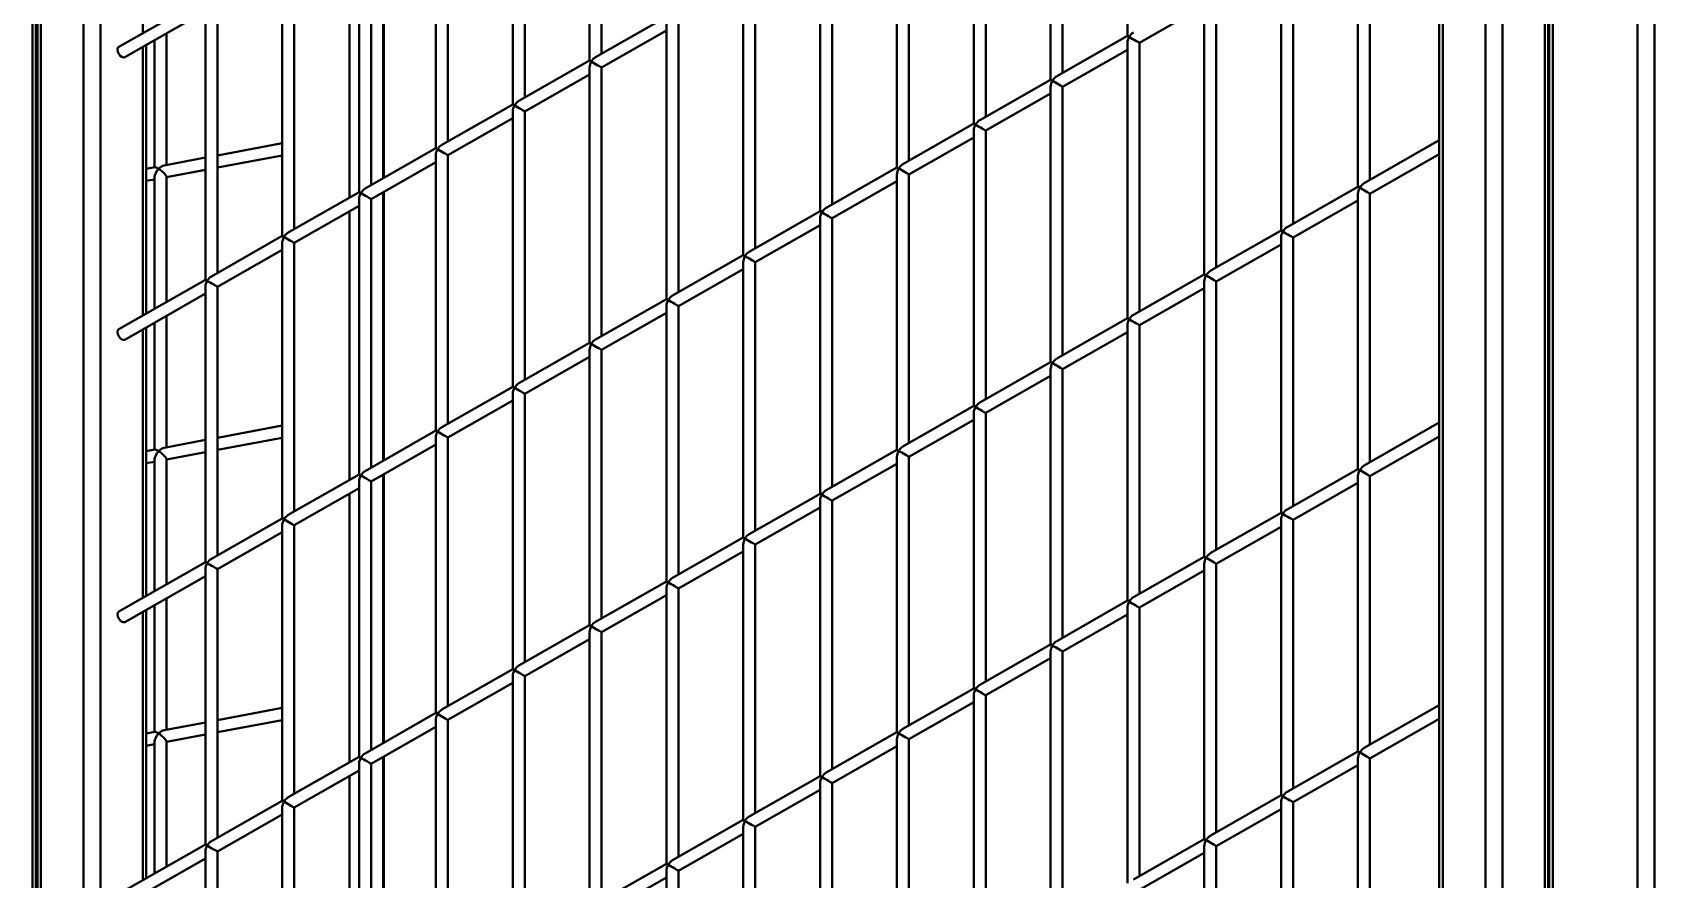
# Model space of a CAD drawing. Header units: millimetres. Extents: x 0 to 297, y 0 to 210.
# Drawn here: x 226.9 to 233.65, y 87.21 to 90.74 of the extents above; entities that cross this region are included whole.
import ezdxf

# ---------------------------------------------------------------- set-up
doc = ezdxf.new("R2010")
doc.units = ezdxf.units.MM
doc.layers.add('轮廓实线层', color=7, linetype='Continuous', lineweight=40)

msp = doc.modelspace()

# ---------------------------------------------------------------- linework, layer by layer
at = {"layer": '轮廓实线层', "color": 7, "linetype": 'Continuous', "lineweight": 40}
for p, q in [((226.9194, 96.7092), (226.9194, 82.035)), ((226.9343, 96.7007), (226.9343, 82.0846)), ((227.1121, 82.3902), (227.1121, 96.598)), ((226.9132, 83.4203), (226.9132, 95.0289)), ((232.7583, 94.2612), (232.7583, 85.6291)), ((233.2119, 87.0496), (233.2119, 92.7712)), ((233.216, 92.7688), (233.216, 85.1593)), ((231.4595, 91.8734), (231.4595, 90.7266)), ((229.2192, 91.7708), (229.2192, 90.6241)), ((229.2692, 90.6526), (229.2692, 91.7708)), ((231.1394, 91.6908), (231.1394, 90.544)), ((231.1894, 90.5725), (231.1894, 91.6908)), ((228.8992, 91.5882), (228.8992, 90.4414)), ((228.9492, 90.47), (228.9492, 91.5882)), ((230.8194, 91.5081), (230.8194, 90.3614)), ((230.8694, 90.3899), (230.8694, 91.5081)), ((228.5791, 91.4056), (228.5791, 90.2588)), ((228.6291, 90.2873), (228.6291, 91.4056)), ((230.4994, 91.3255), (230.4994, 90.1787)), ((230.5494, 90.2073), (230.5494, 91.3255)), ((228.2591, 91.223), (228.2591, 90.0762)), ((228.3091, 90.1047), (228.3091, 91.223)), ((228.3626, 90.1352), (228.3626, 91.2535)), ((232.4196, 91.2454), (232.4196, 90.0987)), ((232.4696, 90.1272), (232.4696, 91.2454)), ((230.1793, 91.1429), (230.1793, 89.9961)), ((230.2293, 90.0246), (230.2293, 91.1429)), ((227.9391, 91.0403), (227.9391, 89.8936)), ((227.9891, 89.9221), (227.9891, 91.0403)), ((232.0995, 91.0628), (232.0995, 89.916)), ((232.1495, 89.9446), (232.1495, 91.0628)), ((229.8593, 90.9603), (229.8593, 89.8135)), ((229.9093, 89.842), (229.9093, 90.9603)), ((227.619, 90.8867), (227.2583, 90.6809)), ((231.7795, 90.8802), (231.7795, 89.7334)), ((231.8295, 89.7619), (231.8295, 90.8802)), ((227.2831, 90.6375), (227.619, 90.8292)), ((227.619, 90.8577), (227.619, 89.7109)), ((227.669, 89.7395), (227.669, 90.8577)), ((229.5393, 90.8067), (229.2444, 90.6384)), ((231.5095, 90.6976), (231.7795, 90.8517)), ((227.4573, 90.1893), (227.4573, 90.7369)), ((229.2692, 90.595), (229.5393, 90.7491)), ((229.5393, 90.7776), (229.5393, 89.6309)), ((229.5893, 89.6594), (229.5893, 90.7776)), ((227.373, 89.5705), (227.373, 90.6888)), ((227.4073, 90.7084), (227.4073, 90.1799)), ((231.4595, 90.7266), (231.1647, 90.5584)), ((231.1894, 90.5149), (231.4595, 90.669)), ((231.4595, 90.6976), (231.4595, 89.5508)), ((231.5095, 89.5793), (231.5095, 90.6976)), ((229.2192, 90.6241), (228.9244, 90.4558)), ((228.9492, 90.4124), (229.2192, 90.5665)), ((229.2192, 90.595), (229.2192, 89.4482)), ((229.2692, 89.4768), (229.2692, 90.595)), ((231.1394, 90.544), (230.8446, 90.3757)), ((230.8694, 90.3323), (231.1394, 90.4864)), ((231.1394, 90.5149), (231.1394, 89.3682)), ((231.1894, 89.3967), (231.1894, 90.5149)), ((228.8992, 90.4414), (228.6044, 90.2732)), ((228.8992, 90.4124), (228.8992, 89.2656)), ((228.9492, 89.2941), (228.9492, 90.4124)), ((228.6291, 90.2298), (228.8992, 90.3839)), ((230.8194, 90.3614), (230.5246, 90.1931)), ((230.8194, 90.3323), (230.8194, 89.1855)), ((230.8694, 89.2141), (230.8694, 90.3323)), ((227.9391, 90.2798), (227.669, 90.2291)), ((230.5494, 90.1497), (230.8194, 90.3038)), ((232.7583, 90.292), (232.4448, 90.1131)), ((227.619, 90.2197), (227.4468, 90.1873)), ((227.669, 90.1782), (227.9391, 90.2289)), ((228.5791, 90.2588), (228.2843, 90.0906)), ((228.3091, 90.0471), (228.5791, 90.2012)), ((228.5791, 90.2298), (228.5791, 89.083)), ((228.6291, 89.1115), (228.6291, 90.2298)), ((232.4696, 90.0696), (232.7583, 90.2344)), ((227.4086, 90.1802), (227.373, 90.1735)), ((227.373, 90.1226), (227.4073, 90.129)), ((227.4073, 90.1398), (227.4073, 89.5901)), ((227.4573, 90.1384), (227.619, 90.1688)), ((227.4573, 89.6187), (227.4573, 90.1398)), ((230.4994, 90.1787), (230.2045, 90.0105)), ((230.4994, 90.1497), (230.4994, 89.0029)), ((230.5494, 89.0314), (230.5494, 90.1497)), ((226.9194, 90.0883), (226.9132, 90.0871)), ((228.2591, 90.0762), (227.9643, 89.9079)), ((228.3626, 88.9594), (228.3626, 90.0776)), ((230.2293, 89.9671), (230.4994, 90.1212)), ((232.4196, 90.0987), (232.1248, 89.9304)), ((232.4196, 90.0696), (232.4196, 88.9228)), ((232.4696, 88.9514), (232.4696, 90.0696)), ((226.9132, 90.0362), (226.9194, 90.0374)), ((227.9891, 89.8645), (228.2591, 90.0186)), ((228.2591, 90.0471), (228.2591, 88.9004)), ((228.3091, 88.9289), (228.3091, 90.0471)), ((230.1793, 89.9961), (229.8845, 89.8279)), ((232.1495, 89.887), (232.4196, 90.0411)), ((229.9093, 89.7844), (230.1793, 89.9385)), ((230.1793, 89.9671), (230.1793, 88.8203)), ((230.2293, 88.8488), (230.2293, 89.9671)), ((227.9391, 89.8936), (227.6443, 89.7253)), ((227.9391, 89.8645), (227.9391, 88.7177)), ((227.9891, 88.7463), (227.9891, 89.8645)), ((232.0995, 89.916), (231.8047, 89.7478)), ((231.8295, 89.7044), (232.0995, 89.8585)), ((232.0995, 89.887), (232.0995, 88.7402)), ((232.1495, 88.7687), (232.1495, 89.887)), ((227.669, 89.6819), (227.9391, 89.836)), ((229.8593, 89.8135), (229.5645, 89.6452)), ((229.5893, 89.6018), (229.8593, 89.7559)), ((229.8593, 89.7844), (229.8593, 88.6377)), ((229.9093, 88.6662), (229.9093, 89.7844)), ((231.7795, 89.7334), (231.4847, 89.5652)), ((227.619, 89.7109), (227.2583, 89.5051)), ((227.619, 89.6819), (227.619, 88.5351)), ((227.669, 88.5636), (227.669, 89.6819)), ((231.5095, 89.5218), (231.7795, 89.6758)), ((231.7795, 89.7044), (231.7795, 88.5576)), ((231.8295, 88.5861), (231.8295, 89.7044)), ((227.2831, 89.4616), (227.619, 89.6534)), ((229.5393, 89.6309), (229.2444, 89.4626)), ((229.5393, 89.6018), (229.5393, 88.455)), ((229.5893, 88.4836), (229.5893, 89.6018)), ((227.4073, 89.5326), (227.4073, 89.0041)), ((227.4573, 89.0135), (227.4573, 89.5611)), ((229.2692, 89.4192), (229.5393, 89.5733)), ((231.4595, 89.5508), (231.1647, 89.3826)), ((231.4595, 89.5218), (231.4595, 88.375)), ((231.5095, 88.4035), (231.5095, 89.5218)), ((227.373, 88.3947), (227.373, 89.5129)), ((231.1894, 89.3391), (231.4595, 89.4932)), ((229.2192, 89.4482), (228.9244, 89.28)), ((228.9492, 89.2366), (229.2192, 89.3907)), ((229.2192, 89.4192), (229.2192, 88.2724)), ((229.2692, 88.3009), (229.2692, 89.4192)), ((231.1394, 89.3682), (230.8446, 89.1999)), ((231.1394, 89.3391), (231.1394, 88.1923)), ((231.1894, 88.2209), (231.1894, 89.3391)), ((228.8992, 89.2656), (228.6044, 89.0974)), ((230.8694, 89.1565), (231.1394, 89.3106)), ((228.6291, 89.0539), (228.8992, 89.208)), ((228.8992, 89.2366), (228.8992, 88.0898)), ((228.9492, 88.1183), (228.9492, 89.2366)), ((230.8194, 89.1855), (230.5246, 89.0173)), ((230.5494, 88.9739), (230.8194, 89.128)), ((230.8194, 89.1565), (230.8194, 88.0097)), ((230.8694, 88.0383), (230.8694, 89.1565)), ((232.7583, 89.1161), (232.4448, 88.9372)), ((227.9391, 89.104), (227.669, 89.0533)), ((227.669, 89.0024), (227.9391, 89.0531)), ((228.5791, 89.083), (228.2843, 88.9147)), ((228.5791, 89.0539), (228.5791, 87.9072)), ((228.6291, 87.9357), (228.6291, 89.0539)), ((232.4696, 88.8938), (232.7583, 89.0586)), ((227.4086, 89.0043), (227.373, 88.9976)), ((227.619, 89.0439), (227.4468, 89.0115)), ((227.4573, 88.9626), (227.619, 88.993)), ((228.3091, 88.8713), (228.5791, 89.0254)), ((230.4994, 89.0029), (230.2045, 88.8347)), ((226.9194, 88.9124), (226.9132, 88.9113)), ((227.373, 88.9468), (227.4073, 88.9532)), ((227.4073, 88.964), (227.4073, 88.4143)), ((227.4573, 88.4428), (227.4573, 88.964)), ((230.2293, 88.7913), (230.4994, 88.9453)), ((230.4994, 88.9739), (230.4994, 87.8271)), ((230.5494, 87.8556), (230.5494, 88.9739)), ((232.4196, 88.9228), (232.1248, 88.7546)), ((226.9132, 88.8604), (226.9194, 88.8616)), ((228.2591, 88.9004), (227.9643, 88.7321)), ((228.2591, 88.8713), (228.2591, 87.7245)), ((228.3091, 87.7531), (228.3091, 88.8713)), ((228.3626, 87.7836), (228.3626, 88.9018)), ((232.1495, 88.7112), (232.4196, 88.8653)), ((232.4196, 88.8938), (232.4196, 87.747)), ((232.4696, 87.7756), (232.4696, 88.8938)), ((227.9891, 88.6887), (228.2591, 88.8428)), ((230.1793, 88.8203), (229.8845, 88.6521)), ((230.1793, 88.7913), (230.1793, 87.6445)), ((230.2293, 87.673), (230.2293, 88.7913)), ((227.9391, 88.7177), (227.6443, 88.5495)), ((229.9093, 88.6086), (230.1793, 88.7627)), ((232.0995, 88.7402), (231.8047, 88.572)), ((232.0995, 88.7112), (232.0995, 87.5644)), ((232.1495, 87.5929), (232.1495, 88.7112)), ((227.669, 88.5061), (227.9391, 88.6602)), ((227.9391, 88.6887), (227.9391, 87.5419)), ((227.9891, 87.5704), (227.9891, 88.6887)), ((231.8295, 88.5286), (232.0995, 88.6826)), ((229.8593, 88.6377), (229.5645, 88.4694)), ((229.5893, 88.426), (229.8593, 88.5801)), ((229.8593, 88.6086), (229.8593, 87.4618)), ((229.9093, 87.4904), (229.9093, 88.6086)), ((227.619, 88.5351), (227.2583, 88.3292)), ((227.619, 88.5061), (227.619, 87.3593)), ((227.669, 87.3878), (227.669, 88.5061)), ((231.7795, 88.5576), (231.4847, 88.3894)), ((231.7795, 88.5286), (231.7795, 87.3818)), ((231.8295, 87.4103), (231.8295, 88.5286)), ((227.2831, 88.2858), (227.619, 88.4775)), ((229.5393, 88.455), (229.2444, 88.2868)), ((231.5095, 88.3459), (231.7795, 88.5)), ((227.4573, 87.8377), (227.4573, 88.3853)), ((229.2692, 88.2434), (229.5393, 88.3975)), ((229.5393, 88.426), (229.5393, 87.2792)), ((229.5893, 87.3078), (229.5893, 88.426)), ((231.4595, 88.375), (231.1647, 88.2067)), ((227.373, 87.2189), (227.373, 88.3371)), ((227.4073, 88.3567), (227.4073, 87.8283)), ((231.1894, 88.1633), (231.4595, 88.3174)), ((231.4595, 88.3459), (231.4595, 87.1991)), ((231.5095, 87.2277), (231.5095, 88.3459)), ((229.2192, 88.2724), (228.9244, 88.1042)), ((229.2192, 88.2434), (229.2192, 87.0966)), ((229.2692, 87.1251), (229.2692, 88.2434)), ((228.9492, 88.0608), (229.2192, 88.2148)), ((231.1394, 88.1923), (230.8446, 88.0241)), ((230.8694, 87.9807), (231.1394, 88.1348)), ((231.1394, 88.1633), (231.1394, 87.0165)), ((231.1894, 87.0451), (231.1894, 88.1633)), ((228.8992, 88.0898), (228.6044, 87.9216)), ((228.6291, 87.8781), (228.8992, 88.0322)), ((228.8992, 88.0608), (228.8992, 86.914)), ((228.9492, 86.9425), (228.9492, 88.0608)), ((230.8194, 88.0097), (230.5246, 87.8415)), ((230.8194, 87.9807), (230.8194, 86.8339)), ((230.8694, 86.8624), (230.8694, 87.9807)), ((227.9391, 87.9282), (227.669, 87.8774)), ((228.5791, 87.9072), (228.2843, 87.7389)), ((230.5494, 87.7981), (230.8194, 87.9522)), ((232.7583, 87.9403), (232.4448, 87.7614)), ((227.619, 87.8681), (227.4468, 87.8357)), ((227.669, 87.8266), (227.9391, 87.8773)), ((228.3091, 87.6955), (228.5791, 87.8496)), ((228.5791, 87.8781), (228.5791, 86.7313)), ((228.6291, 86.7599), (228.6291, 87.8781)), ((232.4696, 87.718), (232.7583, 87.8827)), ((227.4086, 87.8285), (227.373, 87.8218)), ((227.373, 87.771), (227.4073, 87.7774)), ((227.4073, 87.7881), (227.4073, 87.2385)), ((227.4573, 87.7868), (227.619, 87.8172)), ((227.4573, 87.267), (227.4573, 87.7881)), ((230.4994, 87.8271), (230.2045, 87.6589)), ((230.2293, 87.6154), (230.4994, 87.7695)), ((230.4994, 87.7981), (230.4994, 86.6513)), ((230.5494, 86.6798), (230.5494, 87.7981)), ((226.9194, 87.7366), (226.9132, 87.7355)), ((228.2591, 87.7245), (227.9643, 87.5563)), ((228.2591, 87.6955), (228.2591, 86.5487)), ((228.3091, 86.5773), (228.3091, 87.6955)), ((228.3626, 86.6078), (228.3626, 87.726)), ((232.4196, 87.747), (232.1248, 87.5788)), ((232.4196, 87.718), (232.4196, 86.5712)), ((232.4696, 86.5997), (232.4696, 87.718)), ((226.9132, 87.6846), (226.9194, 87.6858)), ((227.9891, 87.5129), (228.2591, 87.667)), ((230.1793, 87.6445), (229.8845, 87.4762)), ((232.1495, 87.5354), (232.4196, 87.6895)), ((229.9093, 87.4328), (230.1793, 87.5869)), ((230.1793, 87.6154), (230.1793, 86.4687)), ((230.2293, 86.4972), (230.2293, 87.6154)), ((232.0995, 87.5644), (231.8047, 87.3962)), ((227.9391, 87.5419), (227.6443, 87.3737)), ((227.9391, 87.5129), (227.9391, 86.3661)), ((227.9891, 86.3946), (227.9891, 87.5129)), ((231.8295, 87.3527), (232.0995, 87.5068)), ((232.0995, 87.5354), (232.0995, 86.3886)), ((232.1495, 86.4171), (232.1495, 87.5354)), ((227.669, 87.3303), (227.9391, 87.4843)), ((229.8593, 87.4618), (229.5645, 87.2936)), ((229.8593, 87.4328), (229.8593, 86.286)), ((229.9093, 86.3146), (229.9093, 87.4328)), ((227.619, 87.3593), (227.2583, 87.1534)), ((229.5893, 87.2502), (229.8593, 87.4043)), ((231.7795, 87.3818), (231.4847, 87.2135)), ((227.2831, 87.11), (227.619, 87.3017)), ((227.619, 87.3303), (227.619, 86.1835)), ((227.669, 86.212), (227.669, 87.3303)), ((231.5095, 87.1701), (231.7795, 87.3242)), ((231.7795, 87.3527), (231.7795, 86.206)), ((231.8295, 86.2345), (231.8295, 87.3527)), ((229.5393, 87.2792), (229.2444, 87.111)), ((229.2692, 87.0676), (229.5393, 87.2217)), ((229.5393, 87.2502), (229.5393, 86.1034)), ((229.5893, 86.1319), (229.5893, 87.2502))]:
    msp.add_line(p, q, dxfattribs=at)
at = {"layer": '轮廓实线层', "color": 8, "linetype": 'Continuous', "lineweight": 40}
for p, q in [((227.1828, 96.5569), (227.1828, 82.4475)), ((226.8988, 83.4121), (226.8988, 95.0271)), ((232.7732, 93.0244), (232.7732, 85.6206)), ((232.951, 85.5179), (232.951, 92.9218)), ((233.0217, 92.8809), (233.0217, 85.4769)), ((233.1974, 87.0449), (233.1974, 92.7795)), ((233.2307, 92.7603), (233.2307, 85.1677)), ((233.5842, 85.3718), (233.5842, 92.5562)), ((233.6549, 92.5562), (233.6549, 85.3718)), ((227.3585, 90.7381), (227.3585, 91.8563)), ((228.3601, 90.1338), (228.3601, 91.2521)), ((228.2197, 90.0537), (228.2197, 91.172)), ((227.3585, 89.5623), (227.3585, 90.6805)), ((228.3601, 88.958), (228.3601, 90.0762)), ((228.2197, 88.8779), (228.2197, 89.9961)), ((227.3585, 88.3865), (227.3585, 89.5047)), ((228.3601, 87.7822), (228.3601, 88.9004)), ((228.2197, 87.7021), (228.2197, 88.8203)), ((227.3585, 87.2106), (227.3585, 88.3289)), ((228.3601, 86.6064), (228.3601, 87.7246)), ((228.2197, 86.5263), (228.2197, 87.6445))]:
    msp.add_line(p, q, dxfattribs=at)
at = {"layer": '轮廓实线层', "color": 7, "linetype": 'Continuous', "lineweight": 40, "flags": 128}
for points in [[(227.2583, 90.6809), (227.2582, 90.6809), (227.2544, 90.6765), (227.2531, 90.6694), (227.2544, 90.6608), (227.2582, 90.652), (227.2639, 90.6442), (227.2707, 90.6388), (227.2774, 90.6364), (227.2831, 90.6375)], [(227.2583, 89.5051), (227.2582, 89.505), (227.2544, 89.5006), (227.2531, 89.4936), (227.2544, 89.485), (227.2582, 89.4762), (227.2639, 89.4684), (227.2707, 89.4629), (227.2774, 89.4606), (227.2831, 89.4616)], [(227.2583, 88.3292), (227.2582, 88.3292), (227.2544, 88.3248), (227.2531, 88.3178), (227.2544, 88.3092), (227.2582, 88.3004), (227.2639, 88.2926), (227.2707, 88.2871), (227.2774, 88.2847), (227.2831, 88.2858)]]:
    msp.add_lwpolyline(points, dxfattribs=at)
at = {"layer": '轮廓实线层', "color": 7, "linetype": 'Continuous', "lineweight": 40}
for centre, major_axis, ratio, start_param, end_param in [((231.4845, 90.7121), (0.0178, 0.0306), 0.57566, 0.781021, 1.56938), ((231.4845, 90.7121), (0.025, -0.0145), 0.002438, 2.351817, 3.140177), ((231.4845, 90.7121), (0.0178, 0.0306), 0.57566, 1.56938, 2.360572), ((231.4845, 90.7121), (0.025, -0.0145), 0.002438, 0.001416, 2.351817), ((229.2442, 90.6095), (0.025, -0.0145), 0.002438, 2.351817, 3.140177), ((229.2442, 90.6095), (0.0178, 0.0306), 0.57566, 1.56938, 2.360572), ((229.2442, 90.6095), (0.0178, 0.0306), 0.57566, 0.781021, 1.56938), ((229.2442, 90.6095), (0.025, -0.0145), 0.002438, 0.001416, 2.351817), ((231.1644, 90.5295), (0.025, -0.0145), 0.002438, 2.351817, 3.140177), ((231.1644, 90.5295), (0.0178, 0.0306), 0.57566, 1.56938, 2.360572), ((231.1644, 90.5295), (0.0178, 0.0306), 0.57566, 0.781021, 1.56938), ((231.1644, 90.5295), (0.025, -0.0145), 0.002438, 0.001416, 2.351817), ((228.9242, 90.4269), (0.025, -0.0145), 0.002438, 2.351817, 3.140177), ((228.9242, 90.4269), (0.0178, 0.0306), 0.57566, 1.56938, 2.360572), ((228.9242, 90.4269), (0.0178, 0.0306), 0.57566, 0.781021, 1.56938), ((228.9242, 90.4269), (0.025, -0.0145), 0.002438, 0.001416, 2.351817), ((230.8444, 90.3468), (0.025, -0.0145), 0.002438, 2.351817, 3.140177), ((230.8444, 90.3468), (0.0178, 0.0306), 0.57566, 1.56938, 2.360572), ((230.8444, 90.3468), (0.0178, 0.0306), 0.57566, 0.781021, 1.56938), ((230.8444, 90.3468), (0.025, -0.0145), 0.002438, 0.001416, 2.351817), ((228.6041, 90.2443), (0.0178, 0.0306), 0.57566, 0.781021, 1.56938), ((228.6041, 90.2443), (0.025, -0.0145), 0.002438, 2.351817, 3.140177), ((228.6041, 90.2443), (0.0178, 0.0306), 0.57566, 1.56938, 2.360572), ((228.6041, 90.2443), (0.025, -0.0145), 0.002438, 0.001416, 2.351817), ((227.4323, 90.1592), (0.0222, 0.0268), 0.428721, 1.408444, 2.664626), ((227.4323, 90.1592), (0.0247, -0.0205), 0.19743, 2.047763, 2.979241), ((227.4323, 90.1592), (0.0222, 0.0268), 0.428721, 0.476967, 1.408444), ((227.4323, 90.1592), (0.0247, -0.0205), 0.19743, 0.162352, 2.047763), ((230.5244, 90.1642), (0.025, -0.0145), 0.002438, 2.351817, 3.140177), ((230.5244, 90.1642), (0.0178, 0.0306), 0.57566, 1.56938, 2.360572), ((230.5244, 90.1642), (0.0178, 0.0306), 0.57566, 0.781021, 1.56938), ((230.5244, 90.1642), (0.025, -0.0145), 0.002438, 0.001416, 2.351817), ((228.2841, 90.0617), (0.025, -0.0145), 0.002438, 2.351817, 3.140177), ((228.2841, 90.0617), (0.0178, 0.0306), 0.57566, 1.56938, 2.360572), ((228.2841, 90.0617), (0.0178, 0.0306), 0.57566, 0.781021, 1.56938), ((228.2841, 90.0617), (0.025, -0.0145), 0.002438, 0.001416, 2.351817), ((232.4446, 90.0841), (0.025, -0.0145), 0.002438, 2.351817, 3.140177), ((232.4446, 90.0841), (0.0178, 0.0306), 0.57566, 1.56938, 2.360572), ((232.4446, 90.0841), (0.0178, 0.0306), 0.57566, 0.781021, 1.56938), ((232.4446, 90.0841), (0.025, -0.0145), 0.002438, 0.001416, 2.351817), ((230.2043, 89.9816), (0.025, -0.0145), 0.002438, 2.351817, 3.140177), ((230.2043, 89.9816), (0.0178, 0.0306), 0.57566, 1.56938, 2.360572), ((230.2043, 89.9816), (0.0178, 0.0306), 0.57566, 0.781021, 1.56938), ((230.2043, 89.9816), (0.025, -0.0145), 0.002438, 0.001416, 2.351817), ((232.1245, 89.9015), (0.0178, 0.0306), 0.57566, 0.781021, 1.56938), ((227.9641, 89.879), (0.025, -0.0145), 0.002438, 2.351817, 3.140177), ((227.9641, 89.879), (0.0178, 0.0306), 0.57566, 1.56938, 2.360572), ((227.9641, 89.879), (0.0178, 0.0306), 0.57566, 0.781021, 1.56938), ((227.9641, 89.879), (0.025, -0.0145), 0.002438, 0.001416, 2.351817), ((232.1245, 89.9015), (0.025, -0.0145), 0.002438, 2.351817, 3.140177), ((232.1245, 89.9015), (0.0178, 0.0306), 0.57566, 1.56938, 2.360572), ((232.1245, 89.9015), (0.025, -0.0145), 0.002438, 0.001416, 2.351817), ((229.8843, 89.799), (0.025, -0.0145), 0.002438, 2.351817, 3.140177), ((229.8843, 89.799), (0.0178, 0.0306), 0.57566, 1.56938, 2.360572), ((229.8843, 89.799), (0.0178, 0.0306), 0.57566, 0.781021, 1.56938), ((229.8843, 89.799), (0.025, -0.0145), 0.002438, 0.001416, 2.351817), ((227.644, 89.6964), (0.0178, 0.0306), 0.57566, 0.781021, 1.56938), ((231.8045, 89.7189), (0.025, -0.0145), 0.002438, 2.351817, 3.140177), ((231.8045, 89.7189), (0.0178, 0.0306), 0.57566, 1.56938, 2.360572), ((231.8045, 89.7189), (0.0178, 0.0306), 0.57566, 0.781021, 1.56938), ((231.8045, 89.7189), (0.025, -0.0145), 0.002438, 0.001416, 2.351817), ((227.644, 89.6964), (0.025, -0.0145), 0.002438, 2.351817, 3.140177), ((227.644, 89.6964), (0.0178, 0.0306), 0.57566, 1.56938, 2.360572), ((227.644, 89.6964), (0.025, -0.0145), 0.002438, 0.001416, 2.351817), ((229.5643, 89.6163), (0.025, -0.0145), 0.002438, 2.351817, 3.140177), ((229.5643, 89.6163), (0.0178, 0.0306), 0.57566, 1.56938, 2.360572), ((229.5643, 89.6163), (0.0178, 0.0306), 0.57566, 0.781021, 1.56938), ((229.5643, 89.6163), (0.025, -0.0145), 0.002438, 0.001416, 2.351817), ((231.4845, 89.5363), (0.025, -0.0145), 0.002438, 2.351817, 3.140177), ((231.4845, 89.5363), (0.0178, 0.0306), 0.57566, 1.56938, 2.360572), ((231.4845, 89.5363), (0.0178, 0.0306), 0.57566, 0.781021, 1.56938), ((231.4845, 89.5363), (0.025, -0.0145), 0.002438, 0.001416, 2.351817), ((229.2442, 89.4337), (0.0178, 0.0306), 0.57566, 0.781021, 1.56938), ((229.2442, 89.4337), (0.025, -0.0145), 0.002438, 2.351817, 3.140177), ((229.2442, 89.4337), (0.0178, 0.0306), 0.57566, 1.56938, 2.360572), ((229.2442, 89.4337), (0.025, -0.0145), 0.002438, 0.001416, 2.351817), ((231.1644, 89.3536), (0.025, -0.0145), 0.002438, 2.351817, 3.140177), ((231.1644, 89.3536), (0.0178, 0.0306), 0.57566, 1.56938, 2.360572), ((231.1644, 89.3536), (0.0178, 0.0306), 0.57566, 0.781021, 1.56938), ((231.1644, 89.3536), (0.025, -0.0145), 0.002438, 0.001416, 2.351817), ((228.9242, 89.2511), (0.025, -0.0145), 0.002438, 2.351817, 3.140177), ((228.9242, 89.2511), (0.0178, 0.0306), 0.57566, 1.56938, 2.360572), ((228.9242, 89.2511), (0.0178, 0.0306), 0.57566, 0.781021, 1.56938), ((228.9242, 89.2511), (0.025, -0.0145), 0.002438, 0.001416, 2.351817), ((230.8444, 89.171), (0.025, -0.0145), 0.002438, 2.351817, 3.140177), ((230.8444, 89.171), (0.0178, 0.0306), 0.57566, 1.56938, 2.360572), ((230.8444, 89.171), (0.0178, 0.0306), 0.57566, 0.781021, 1.56938), ((230.8444, 89.171), (0.025, -0.0145), 0.002438, 0.001416, 2.351817), ((228.6041, 89.0685), (0.025, -0.0145), 0.002438, 2.351817, 3.140177), ((228.6041, 89.0685), (0.0178, 0.0306), 0.57566, 1.56938, 2.360572), ((228.6041, 89.0685), (0.0178, 0.0306), 0.57566, 0.781021, 1.56938), ((228.6041, 89.0685), (0.025, -0.0145), 0.002438, 0.001416, 2.351817), ((227.4323, 88.9834), (0.0222, 0.0268), 0.428721, 1.408444, 2.664626), ((227.4323, 88.9834), (0.0247, -0.0205), 0.19743, 2.047763, 2.979241), ((227.4323, 88.9834), (0.0222, 0.0268), 0.428721, 0.476967, 1.408444), ((227.4323, 88.9834), (0.0247, -0.0205), 0.19743, 0.162352, 2.047763), ((230.5244, 88.9884), (0.025, -0.0145), 0.002438, 2.351817, 3.140177), ((230.5244, 88.9884), (0.0178, 0.0306), 0.57566, 1.56938, 2.360572), ((230.5244, 88.9884), (0.0178, 0.0306), 0.57566, 0.781021, 1.56938), ((230.5244, 88.9884), (0.025, -0.0145), 0.002438, 0.001416, 2.351817), ((228.2841, 88.8858), (0.0178, 0.0306), 0.57566, 0.781021, 1.56938), ((232.4446, 88.9083), (0.025, -0.0145), 0.002438, 2.351817, 3.140177), ((232.4446, 88.9083), (0.0178, 0.0306), 0.57566, 1.56938, 2.360572), ((232.4446, 88.9083), (0.0178, 0.0306), 0.57566, 0.781021, 1.56938), ((232.4446, 88.9083), (0.025, -0.0145), 0.002438, 0.001416, 2.351817), ((228.2841, 88.8858), (0.025, -0.0145), 0.002438, 2.351817, 3.140177), ((228.2841, 88.8858), (0.0178, 0.0306), 0.57566, 1.56938, 2.360572), ((228.2841, 88.8858), (0.025, -0.0145), 0.002438, 0.001416, 2.351817), ((230.2043, 88.8058), (0.025, -0.0145), 0.002438, 2.351817, 3.140177), ((230.2043, 88.8058), (0.0178, 0.0306), 0.57566, 1.56938, 2.360572), ((230.2043, 88.8058), (0.0178, 0.0306), 0.57566, 0.781021, 1.56938), ((230.2043, 88.8058), (0.025, -0.0145), 0.002438, 0.001416, 2.351817), ((227.9641, 88.7032), (0.025, -0.0145), 0.002438, 2.351817, 3.140177), ((227.9641, 88.7032), (0.0178, 0.0306), 0.57566, 1.56938, 2.360572), ((227.9641, 88.7032), (0.0178, 0.0306), 0.57566, 0.781021, 1.56938), ((227.9641, 88.7032), (0.025, -0.0145), 0.002438, 0.001416, 2.351817), ((232.1245, 88.7257), (0.025, -0.0145), 0.002438, 2.351817, 3.140177), ((232.1245, 88.7257), (0.0178, 0.0306), 0.57566, 1.56938, 2.360572), ((232.1245, 88.7257), (0.0178, 0.0306), 0.57566, 0.781021, 1.56938), ((232.1245, 88.7257), (0.025, -0.0145), 0.002438, 0.001416, 2.351817), ((229.8843, 88.6231), (0.0178, 0.0306), 0.57566, 0.781021, 1.56938), ((229.8843, 88.6231), (0.025, -0.0145), 0.002438, 2.351817, 3.140177), ((229.8843, 88.6231), (0.0178, 0.0306), 0.57566, 1.56938, 2.360572), ((229.8843, 88.6231), (0.025, -0.0145), 0.002438, 0.001416, 2.351817), ((227.644, 88.5206), (0.025, -0.0145), 0.002438, 2.351817, 3.140177), ((227.644, 88.5206), (0.0178, 0.0306), 0.57566, 1.56938, 2.360572), ((227.644, 88.5206), (0.0178, 0.0306), 0.57566, 0.781021, 1.56938), ((227.644, 88.5206), (0.025, -0.0145), 0.002438, 0.001416, 2.351817), ((231.8045, 88.5431), (0.025, -0.0145), 0.002438, 2.351817, 3.140177), ((231.8045, 88.5431), (0.0178, 0.0306), 0.57566, 1.56938, 2.360572), ((231.8045, 88.5431), (0.0178, 0.0306), 0.57566, 0.781021, 1.56938), ((231.8045, 88.5431), (0.025, -0.0145), 0.002438, 0.001416, 2.351817), ((229.5643, 88.4405), (0.025, -0.0145), 0.002438, 2.351817, 3.140177), ((229.5643, 88.4405), (0.0178, 0.0306), 0.57566, 1.56938, 2.360572), ((229.5643, 88.4405), (0.0178, 0.0306), 0.57566, 0.781021, 1.56938), ((229.5643, 88.4405), (0.025, -0.0145), 0.002438, 0.001416, 2.351817), ((231.4845, 88.3604), (0.025, -0.0145), 0.002438, 2.351817, 3.140177), ((231.4845, 88.3604), (0.0178, 0.0306), 0.57566, 1.56938, 2.360572), ((231.4845, 88.3604), (0.0178, 0.0306), 0.57566, 0.781021, 1.56938), ((231.4845, 88.3604), (0.025, -0.0145), 0.002438, 0.001416, 2.351817), ((229.2442, 88.2579), (0.025, -0.0145), 0.002438, 2.351817, 3.140177), ((229.2442, 88.2579), (0.0178, 0.0306), 0.57566, 1.56938, 2.360572), ((229.2442, 88.2579), (0.0178, 0.0306), 0.57566, 0.781021, 1.56938), ((229.2442, 88.2579), (0.025, -0.0145), 0.002438, 0.001416, 2.351817), ((231.1644, 88.1778), (0.025, -0.0145), 0.002438, 2.351817, 3.140177), ((231.1644, 88.1778), (0.0178, 0.0306), 0.57566, 1.56938, 2.360572), ((231.1644, 88.1778), (0.0178, 0.0306), 0.57566, 0.781021, 1.56938), ((231.1644, 88.1778), (0.025, -0.0145), 0.002438, 0.001416, 2.351817), ((228.9242, 88.0753), (0.0178, 0.0306), 0.57566, 0.781021, 1.56938), ((228.9242, 88.0753), (0.025, -0.0145), 0.002438, 2.351817, 3.140177), ((228.9242, 88.0753), (0.0178, 0.0306), 0.57566, 1.56938, 2.360572), ((228.9242, 88.0753), (0.025, -0.0145), 0.002438, 0.001416, 2.351817), ((230.8444, 87.9952), (0.025, -0.0145), 0.002438, 2.351817, 3.140177), ((230.8444, 87.9952), (0.0178, 0.0306), 0.57566, 1.56938, 2.360572), ((230.8444, 87.9952), (0.0178, 0.0306), 0.57566, 0.781021, 1.56938), ((230.8444, 87.9952), (0.025, -0.0145), 0.002438, 0.001416, 2.351817), ((228.6041, 87.8926), (0.025, -0.0145), 0.002438, 2.351817, 3.140177), ((228.6041, 87.8926), (0.0178, 0.0306), 0.57566, 1.56938, 2.360572), ((228.6041, 87.8926), (0.0178, 0.0306), 0.57566, 0.781021, 1.56938), ((228.6041, 87.8926), (0.025, -0.0145), 0.002438, 0.001416, 2.351817), ((227.4323, 87.8075), (0.0222, 0.0268), 0.428721, 0.476967, 1.408444), ((230.5244, 87.8126), (0.0178, 0.0306), 0.57566, 0.781021, 1.56938), ((227.4323, 87.8075), (0.0222, 0.0268), 0.428721, 1.408444, 2.664626), ((227.4323, 87.8075), (0.0247, -0.0205), 0.19743, 2.047763, 2.979241), ((227.4323, 87.8075), (0.0247, -0.0205), 0.19743, 0.162352, 2.047763), ((230.5244, 87.8126), (0.025, -0.0145), 0.002438, 2.351817, 3.140177), ((230.5244, 87.8126), (0.0178, 0.0306), 0.57566, 1.56938, 2.360572), ((230.5244, 87.8126), (0.025, -0.0145), 0.002438, 0.001416, 2.351817), ((228.2841, 87.71), (0.025, -0.0145), 0.002438, 2.351817, 3.140177), ((228.2841, 87.71), (0.0178, 0.0306), 0.57566, 1.56938, 2.360572), ((228.2841, 87.71), (0.0178, 0.0306), 0.57566, 0.781021, 1.56938), ((228.2841, 87.71), (0.025, -0.0145), 0.002438, 0.001416, 2.351817), ((232.4446, 87.7325), (0.025, -0.0145), 0.002438, 2.351817, 3.140177), ((232.4446, 87.7325), (0.0178, 0.0306), 0.57566, 1.56938, 2.360572), ((232.4446, 87.7325), (0.0178, 0.0306), 0.57566, 0.781021, 1.56938), ((232.4446, 87.7325), (0.025, -0.0145), 0.002438, 0.001416, 2.351817), ((230.2043, 87.63), (0.025, -0.0145), 0.002438, 2.351817, 3.140177), ((230.2043, 87.63), (0.0178, 0.0306), 0.57566, 1.56938, 2.360572), ((230.2043, 87.63), (0.0178, 0.0306), 0.57566, 0.781021, 1.56938), ((230.2043, 87.63), (0.025, -0.0145), 0.002438, 0.001416, 2.351817), ((232.1245, 87.5499), (0.025, -0.0145), 0.002438, 2.351817, 3.140177), ((232.1245, 87.5499), (0.0178, 0.0306), 0.57566, 1.56938, 2.360572), ((232.1245, 87.5499), (0.0178, 0.0306), 0.57566, 0.781021, 1.56938), ((232.1245, 87.5499), (0.025, -0.0145), 0.002438, 0.001416, 2.351817), ((227.9641, 87.5274), (0.025, -0.0145), 0.002438, 2.351817, 3.140177), ((227.9641, 87.5274), (0.0178, 0.0306), 0.57566, 1.56938, 2.360572), ((227.9641, 87.5274), (0.0178, 0.0306), 0.57566, 0.781021, 1.56938), ((227.9641, 87.5274), (0.025, -0.0145), 0.002438, 0.001416, 2.351817), ((229.8843, 87.4473), (0.025, -0.0145), 0.002438, 2.351817, 3.140177), ((229.8843, 87.4473), (0.0178, 0.0306), 0.57566, 1.56938, 2.360572), ((229.8843, 87.4473), (0.0178, 0.0306), 0.57566, 0.781021, 1.56938), ((229.8843, 87.4473), (0.025, -0.0145), 0.002438, 0.001416, 2.351817), ((227.644, 87.3448), (0.025, -0.0145), 0.002438, 2.351817, 3.140177), ((227.644, 87.3448), (0.0178, 0.0306), 0.57566, 0.781021, 1.56938), ((231.8045, 87.3673), (0.025, -0.0145), 0.002438, 2.351817, 3.140177), ((231.8045, 87.3673), (0.0178, 0.0306), 0.57566, 1.56938, 2.360572), ((231.8045, 87.3673), (0.0178, 0.0306), 0.57566, 0.781021, 1.56938), ((231.8045, 87.3673), (0.025, -0.0145), 0.002438, 0.001416, 2.351817), ((227.644, 87.3448), (0.0178, 0.0306), 0.57566, 1.56938, 2.360572), ((227.644, 87.3448), (0.025, -0.0145), 0.002438, 0.001416, 2.351817), ((229.5643, 87.2647), (0.0178, 0.0306), 0.57566, 0.781021, 1.56938), ((229.5643, 87.2647), (0.025, -0.0145), 0.002438, 2.351817, 3.140177), ((229.5643, 87.2647), (0.0178, 0.0306), 0.57566, 1.56938, 2.360572), ((229.5643, 87.2647), (0.025, -0.0145), 0.002438, 0.001416, 2.351817)]:
    msp.add_ellipse(centre, major_axis=major_axis, ratio=ratio, start_param=start_param, end_param=end_param, dxfattribs=at)

doc.saveas('drawing.dxf')
